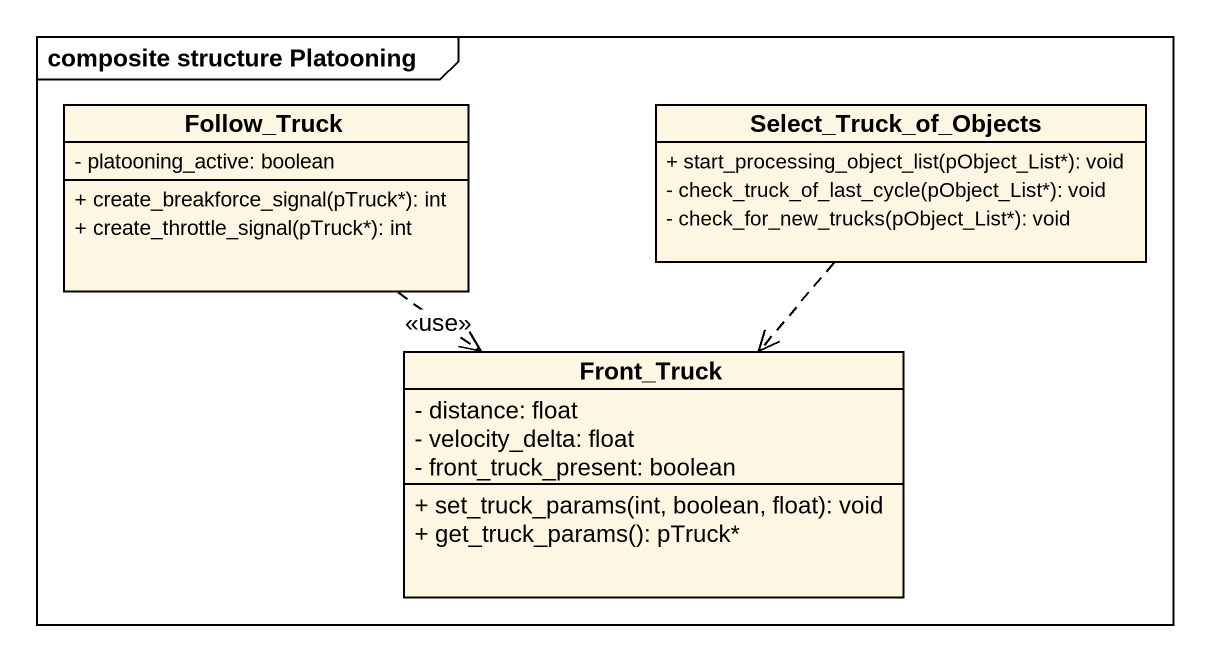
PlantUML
@startuml
mainframe composite structure Platooning
hide circle
hide empty members
skinparam classAttributeIconSize 0
class Follow_Truck {
  - platooning_active: boolean
  + create_breakforce_signal(pTruck*): int
  + create_throttle_signal(pTruck*): int
}
class Select_Truck_of_Objects {
  + start_processing_object_list(pObject_List*): void
  - check_truck_of_last_cycle(pObject_List*): void
  - check_for_new_trucks(pObject_List*): void
}
class Front_Truck {
  - distance: float
  - velocity_delta: float
  - front_truck_present: boolean
  + set_truck_params(int, boolean, float): void
  + get_truck_params(): pTruck*
}
Follow_Truck ..> Front_Truck : <<use>>
Select_Truck_of_Objects ..> Front_Truck
@enduml
